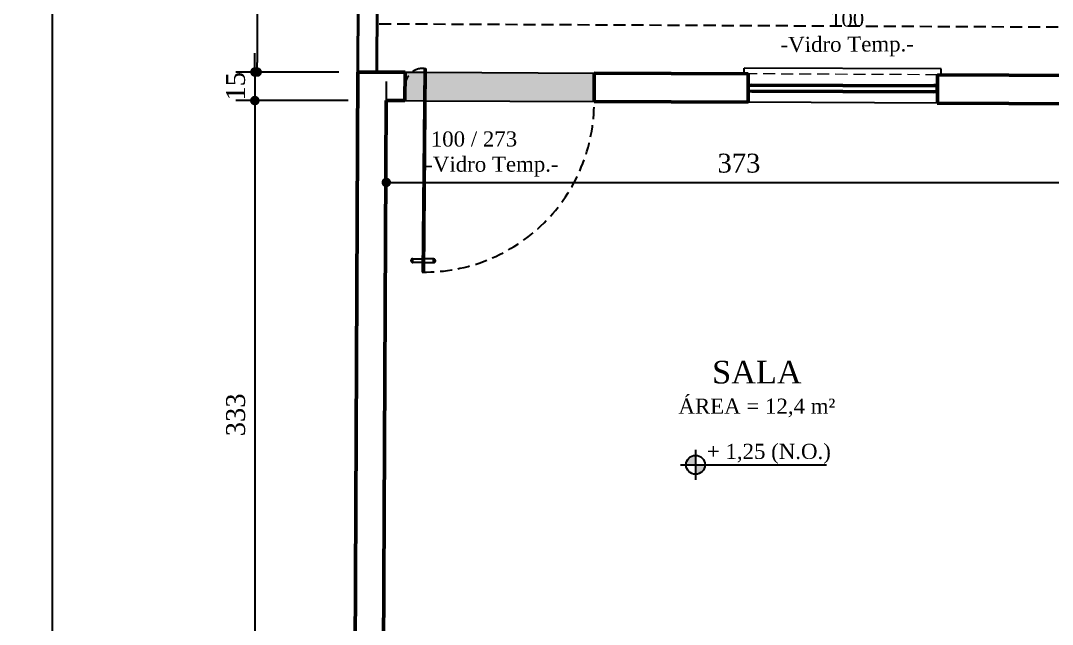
# Model space of a CAD drawing. Header units: millimetres. Extents: x 103208 to 171806, y -164 to 10038.
# Drawn here: x 107344 to 107890, y 6935 to 7254 of the extents above; entities that cross this region are included whole.
import ezdxf

# ---------------------------------------------------------------- set-up
doc = ezdxf.new("R2010")
doc.units = ezdxf.units.MM
doc.linetypes.add('HIDDEN', pattern=[9.525, 6.35, -3.175])
for name, color, linetype in [('ACESSORIOS', 2, 'Continuous'), ('COZINHA', 2, 'Continuous'), ('Hachuria - Moveis', 1, 'Continuous'), ('Piso', 55, 'Continuous'), ('PN010', 1, 'Continuous'), ('Portas-Cotas', 2, 'Continuous'), ('Portas-Projeção', 55, 'HIDDEN'), ('Projeção Janela - Viga', 1, 'HIDDEN'), ('Texto', 2, 'Continuous')]:
    doc.layers.add(name, color=color, linetype=linetype)
for name, color, linetype, lineweight in [('Hachura', 1, 'Continuous', 9), ('Moveis', 1, 'Continuous', 9), ('Parede Baixa', 5, 'Continuous', 50), ('Parede Corte', 4, 'Continuous', 40), ('Pisos Externos', 15, 'Continuous', 9), ('Portas - Janelas', 2, 'Continuous', 20), ('Projeção Janela', 15, 'HIDDEN', 9)]:
    doc.layers.add(name, color=color, linetype=linetype, lineweight=lineweight)
doc.styles.add('Valéria', font='romantic.ttf', dxfattribs={"height": 10})
doc.dimstyles.new('Cota - 50', dxfattribs={"dimtxt": 10, "dimasz": 5, "dimexe": 10, "dimexo": 20, "dimgap": 5, "dimtad": 1, "dimtxsty": 'Valéria', "dimblk": 'DOT', "dimcen": 0, "dimclrd": 12, "dimclre": 12, "dimclrt": 2, "dimazin": 2, "dimtfac": 1, "dimtix": 1, "dimtmove": 0, "dimatfit": 3, "dimldrblk": 'DOT', "dimfxl": 1, "dimarcsym": 0})

# ---------------------------------------------------------------- blocks, each defined once
blk = doc.blocks.new('_Dot')
at = {"color": 0, "linetype": 'ByBlock', "lineweight": -2}
blk.add_line((-0.5, 0), (-1, 0), dxfattribs=at)
at = {"color": 0, "linetype": 'ByBlock', "const_width": 0.5}
blk.add_lwpolyline([(-0.25, 0, 1), (0.25, 0, 1)], format="xyb", close=True, dxfattribs=at)
blk = doc.blocks.new('*D1097')
at = {"color": 12, "lineweight": -2, "transparency": 16777216}
for p, q in [((107504.8, 7725.11), (107350.93, 7725.11)), ((107360.93, 7720.11), (107360.93, 4968.15)), ((107491.64, 4963.15), (107350.93, 4963.15))]:
    blk.add_line(p, q, dxfattribs=at)
at = {"layer": 'Defpoints', "color": 0, "transparency": 16777216}
for p in [(107524.8, 7725.11, 9825), (107360.93, 4963.15), (107511.64, 4963.15, 9825)]:
    blk.add_point(p, dxfattribs=at)
at = {"color": 12, "lineweight": -2, "transparency": 16777216, "xscale": 5, "yscale": 5, "zscale": 5}
for p, rotation in [((107360.93, 7725.11), 90), ((107360.93, 4963.15), 270)]:
    blk.add_blockref('_Dot', p, dxfattribs=dict(at, rotation=rotation))
at = {"color": 2, "transparency": 16777216, "insert": (107350.78, 6344.13), "char_height": 10, "width": 46.8935, "attachment_point": 5, "rotation": 90, "style": 'Valéria'}
blk.add_mtext('2762', dxfattribs=at)
blk = doc.blocks.new('*D1155')
at = {"color": 12, "lineweight": -2, "transparency": 16777216}
for p, q in [((107468.04, 7232.11), (107468.04, 7237.11)), ((107502.43, 7227.11), (107458.04, 7227.11)), ((107468.04, 7227.11), (107468.04, 7212.01)), ((107517.36, 7212.01), (107458.04, 7212.01)), ((107468.04, 7207.01), (107468.04, 7202.01))]:
    blk.add_line(p, q, dxfattribs=at)
at = {"layer": 'Defpoints', "color": 0, "transparency": 16777216}
for p in [(107522.43, 7227.11, 9825), (107468.04, 7212.01), (107537.36, 7212.01, 9825)]:
    blk.add_point(p, dxfattribs=at)
at = {"color": 12, "lineweight": -2, "transparency": 16777216, "xscale": 5, "yscale": 5, "zscale": 5}
for p, rotation in [((107468.04, 7227.11), 270), ((107468.04, 7212.01), 90)]:
    blk.add_blockref('_Dot', p, dxfattribs=dict(at, rotation=rotation))
at = {"color": 2, "transparency": 16777216, "insert": (107457.85, 7219.56), "char_height": 10, "attachment_point": 5, "rotation": 90, "style": 'Valéria'}
blk.add_mtext('15', dxfattribs=at)
blk = doc.blocks.new('*D1225')
at = {"color": 12, "lineweight": -2, "transparency": 16777216}
for p, q in [((107537.5, 7222.01), (107537.5, 7158.75)), ((107910.28, 7190.23), (107910.28, 7158.75)), ((107542.5, 7168.75), (107905.28, 7168.75))]:
    blk.add_line(p, q, dxfattribs=at)
at = {"layer": 'Defpoints', "color": 0, "transparency": 16777216}
for p in [(107537.5, 7242.01, 9825), (107910.28, 7210.23, 9825), (107910.28, 7168.75)]:
    blk.add_point(p, dxfattribs=at)
at = {"color": 12, "lineweight": -2, "transparency": 16777216, "xscale": 5, "yscale": 5, "zscale": 5, "rotation": 180}
blk.add_blockref('_Dot', (107537.5, 7168.75), dxfattribs=at)
at = {"color": 12, "lineweight": -2, "transparency": 16777216, "xscale": 5, "yscale": 5, "zscale": 5}
blk.add_blockref('_Dot', (107910.28, 7168.75), dxfattribs=at)
at = {"color": 2, "transparency": 16777216, "insert": (107723.89, 7178.85), "char_height": 10, "attachment_point": 5, "style": 'Valéria'}
blk.add_mtext('373', dxfattribs=at)
blk = doc.blocks.new('*D1235')
at = {"color": 12, "lineweight": -2, "transparency": 16777216}
for p, q in [((107514.75, 7715.06), (107459.26, 7715.06)), ((107469.26, 7710.06), (107469.26, 7232.06)), ((107512.43, 7227.06), (107459.26, 7227.06))]:
    blk.add_line(p, q, dxfattribs=at)
at = {"layer": 'Defpoints', "color": 0, "transparency": 16777216}
for p in [(107534.75, 7715.06, 9825), (107469.26, 7227.06), (107532.43, 7227.06, 9825)]:
    blk.add_point(p, dxfattribs=at)
at = {"color": 12, "lineweight": -2, "transparency": 16777216, "xscale": 5, "yscale": 5, "zscale": 5}
for p, rotation in [((107469.26, 7715.06), 90), ((107469.26, 7227.06), 270)]:
    blk.add_blockref('_Dot', p, dxfattribs=dict(at, rotation=rotation))
at = {"color": 2, "transparency": 16777216, "insert": (107459.07, 7471.06), "char_height": 10, "attachment_point": 5, "rotation": 90, "style": 'Valéria'}
blk.add_mtext('503', dxfattribs=at)
blk = doc.blocks.new('*D1236')
at = {"color": 12, "lineweight": -2, "transparency": 16777216}
for p, q in [((107517.36, 7212.01), (107457.99, 7212.01)), ((107467.99, 7207.01), (107467.99, 6884.61)), ((107515.77, 6879.61), (107457.99, 6879.61))]:
    blk.add_line(p, q, dxfattribs=at)
at = {"layer": 'Defpoints', "color": 0, "transparency": 16777216}
for p in [(107537.36, 7212.01, 9825), (107467.99, 6879.61), (107535.77, 6879.61, 9825)]:
    blk.add_point(p, dxfattribs=at)
at = {"color": 12, "lineweight": -2, "transparency": 16777216, "xscale": 5, "yscale": 5, "zscale": 5}
for p, rotation in [((107467.99, 7212.01), 90), ((107467.99, 6879.61), 270)]:
    blk.add_blockref('_Dot', p, dxfattribs=dict(at, rotation=rotation))
at = {"color": 2, "transparency": 16777216, "insert": (107457.89, 7045.81), "char_height": 10, "attachment_point": 5, "rotation": 90, "style": 'Valéria'}
blk.add_mtext('333', dxfattribs=at)

msp = doc.modelspace()

# ---------------------------------------------------------------- hatches: boundary and pattern name
at = {"layer": 'Pisos Externos'}
h = msp.add_hatch(dxfattribs=at)
h.set_pattern_fill('AR-SAND', color=256, scale=0.05, angle=314.2322456)
h.set_pattern_definition([(351.7322456, (146821.9015, 14983.436), (1.69756073, 1.76431877), [0, -1.9304, 0, -2.159, 0, -2.06375]), (321.732246, (146821.9015, 14983.436), (4.13595725, 0.889715), [0, -1.0414, 0, -1.7399, 0, -0.66675]), (281.7322456, (146820.8118, 14984.5553), (2.76400551, -2.82878922), [0, -0.635, 0, -2.286, 0, -2.9845]), (271.732246, (146820.812, 14984.5553), (3.46182902, -1.9579679), [0, -0.3175, 0, -1.4986, 0, -1.7145])])
h.paths.add_polyline_path([(107547.35579, 7211.99234), (107547.42728, 7226.99217), (107647.42615, 7226.51553), (107647.35465, 7211.5157)])
at = {"layer": 'Portas - Janelas'}
h = msp.add_hatch(color=256, dxfattribs=at)
edge = h.paths.add_edge_path()
edge.add_arc((107700.96763, 7019.40167), 5, 90, 180)
edge.add_line((107695.96763, 7019.40167), (107700.96763, 7019.40167))
edge.add_line((107700.96763, 7019.40167), (107700.96763, 7024.40167))
edge = h.paths.add_edge_path()
edge.add_arc((107700.96763, 7019.40167), 5, 270, 360)
edge.add_line((107705.96763, 7019.40167), (107700.96763, 7019.40167))
edge.add_line((107700.96763, 7019.40167), (107700.96763, 7014.40167))

# ---------------------------------------------------------------- linework, layer by layer
msp.add_line((107640.28327, 7211.58031, 9825), (107640.28327, 7211.58031, 9825))
at = {"layer": 'ACESSORIOS'}
for p, q in [((107726.704, 7226.13765, 9825), (107726.70797, 7229.13708, 9825)), ((107830.82144, 7228.70927, 9825), (107726.70797, 7229.13708, 9825)), ((107828.81738, 7210.61984, 9825), (107728.81738, 7211.09649, 9825))]:
    msp.add_line(p, q, dxfattribs=at)
at = {"layer": 'COZINHA'}
msp.add_line((107830.81738, 7225.64139, 9825), (107830.82144, 7228.70927, 9825), dxfattribs=at)
at = {"layer": 'Hachura'}
for p, q in [((107728.81738, 7220.62769, 9825), (107730.74402, 7220.62787, 9825)), ((107728.81738, 7216.62769, 9825), (107730.74439, 7216.62787, 9825)), ((107729.24406, 7220.12773, 9825), (107730.74406, 7220.12787, 9825)), ((107729.24434, 7217.12773, 9825), (107729.24406, 7220.12773, 9825)), ((107729.24411, 7219.62773, 9825), (107828.34932, 7219.27013, 9825)), ((107729.2443, 7217.62773, 9825), (107828.3495, 7217.27013, 9825)), ((107729.24434, 7217.12773, 9825), (107730.74434, 7217.12787, 9825))]:
    msp.add_line(p, q, dxfattribs=at)
at = {"layer": 'Hachuria - Moveis'}
for p, q in [((107828.81738, 7220.27018, 9825), (107826.84923, 7220.26999, 9825)), ((107828.34927, 7219.77013, 9825), (107826.84927, 7219.76999, 9825)), ((107828.34955, 7216.77013, 9825), (107826.84955, 7216.76999, 9825)), ((107828.81738, 7216.27018, 9825), (107826.8496, 7216.26999, 9825)), ((107828.34955, 7216.77013, 9825), (107828.34927, 7219.77013, 9825))]:
    msp.add_line(p, q, dxfattribs=at)
msp.add_circle((107700.96763, 7019.40167), 5, dxfattribs=at)
at = {"layer": 'Moveis'}
for p, q in [((107730.74402, 7220.62787, 9825), (107730.74406, 7220.12787, 9825)), ((107730.74434, 7217.12787, 9825), (107730.74439, 7216.62787, 9825)), ((107826.84923, 7220.26999, 9825), (107826.84927, 7219.76999, 9825)), ((107826.84955, 7216.76999, 9825), (107826.8496, 7216.26999, 9825))]:
    msp.add_line(p, q, dxfattribs=at)
at = {"layer": 'Parede Baixa'}
for p, q in [((107522.42757, 7227.11133, 9825), (107516.27527, 5936.3749, 9825)), ((107522.42757, 7227.11133, 9825), (107547.42728, 7226.99217, 9825)), ((107547.35564, 7211.96143, 9825), (107547.42728, 7226.99217, 9825)), ((107647.42615, 7226.51553, 9825), (107647.3545, 7211.48479, 9825)), ((107647.42615, 7226.51553, 9825), (107728.81738, 7226.12758, 9825)), ((107728.81738, 7211.09649, 9825), (107728.81738, 7226.12758, 9825)), ((107828.81738, 7225.65093, 9825), (108085.34956, 7224.42816, 9825)), ((107828.81738, 7210.61984, 9825), (107828.81738, 7225.65093, 9825)), ((107537.35575, 7212.0091, 9825), (107534.61416, 6636.82944, 9825)), ((107537.35575, 7212.0091, 9825), (107547.35564, 7211.96143, 9825)), ((107537.35575, 7212.0091, 9825), (107547.35564, 7211.96143, 9825)), ((107640.28385, 7211.5494, 9825), (107640.28312, 7211.5494, 9825)), ((107647.35485, 7211.48479, 9825), (107728.81738, 7211.09649, 9825)), ((107828.74574, 7210.62019, 9825), (107910.27991, 7210.23155, 9825))]:
    msp.add_line(p, q, dxfattribs=at)
at = {"layer": 'Parede Corte', "elevation": 9825}
for points in [[(107522.42757, 7227.11133), (107524.80129, 7725.11111), (107558.71741, 7725.02797)], [(107532.42746, 7227.06367), (107534.75362, 7715.08668), (107558.69289, 7715.028)]]:
    msp.add_lwpolyline(points, dxfattribs=at)
at = {"layer": 'Piso'}
for p, q in [((107547.42728, 7226.99217, 9825), (107557.41831, 7226.94455, 9825)), ((107558.41831, 7226.93978, 9825), (107647.42615, 7226.51553, 9825)), ((107730.74402, 7220.62787, 9825), (107826.84923, 7220.26999, 9825)), ((107730.74406, 7220.12787, 9825), (107826.84927, 7219.76999, 9825)), ((107730.74434, 7217.12787, 9825), (107826.84955, 7216.76999, 9825)), ((107730.74439, 7216.62787, 9825), (107826.8496, 7216.26999, 9825))]:
    msp.add_line(p, q, dxfattribs=at)
at = {"layer": 'PN010'}
for p, q in [((107557.4367, 7228.94448, 9825), (107556.44715, 7121.33785, 9825)), ((107557.4367, 7228.94448, 9825), (107558.4367, 7228.93972, 9825)), ((107558.4367, 7228.93972, 9825), (107557.4471, 7121.32865, 9825)), ((107547.35564, 7211.96143, 9825), (107557.28009, 7211.91413, 9825)), ((107558.28009, 7211.90936, 9825), (107647.3545, 7211.48479, 9825)), ((107551.49313, 7126.35615, 9825), (107551.50249, 7128.35612, 9825)), ((107551.50249, 7128.35612, 9825), (107556.50243, 7128.33275, 9825)), ((107562.50406, 7128.30469, 9825), (107557.50412, 7128.32807, 9825)), ((107562.49471, 7126.30471, 9825), (107562.50406, 7128.30469, 9825)), ((107556.49308, 7126.33277, 9825), (107551.49313, 7126.35615, 9825)), ((107557.49477, 7126.32809, 9825), (107562.49471, 7126.30471, 9825)), ((107556.44715, 7121.33785, 9825), (107557.4471, 7121.32831, 9825)), ((107700.96763, 7027.40167), (107700.96763, 7011.40167)), ((107692.96763, 7019.40167), (107770.19739, 7019.40167))]:
    msp.add_line(p, q, dxfattribs=at)
for centre, start, end in [((107551.49781, 7127.35614, 9825), 89.7321285, 269.7321285), ((107562.49939, 7127.3047, 9825), 269.7321285, 89.7321285)]:
    msp.add_arc(centre, 1, start, end, dxfattribs=at)
at = {"layer": 'Portas-Projeção'}
for centre, radius, start, end in [((107556.69345, 7219.7057, 9825), 9.26863, 85.4005154, 181.3206275), ((107557.77091, 7210.91383, 9825), 89.58576, 269.1533358, 0.3849381)]:
    msp.add_arc(centre, radius, start, end, dxfattribs=at)
at = {"layer": 'Projeção Janela'}
msp.add_line((107828.81738, 7225.65093, 9825), (107728.81738, 7226.12758, 9825), dxfattribs=at)
at = {"layer": 'Projeção Janela - Viga'}
msp.add_line((107533.79943, 7252.65104, 19650), (108086.72154, 7250.01554, 19650), dxfattribs=at)

# ---------------------------------------------------------------- texts
at = {"layer": 'Portas-Cotas', "insert": (107705.96021, 7272.08331), "char_height": 8, "attachment_point": 1, "rotation": 0.3356344, "style": 'Valéria'}
msp.add_mtext_dynamic_manual_height_columns('\\pxqc;{\\L100 / 173\\P}100\\P-Vidro Temp.-', width=150, gutter_width=50, heights=[0], dxfattribs=at)
at = {"layer": 'Portas-Cotas', "insert": (107593.32142, 7183.74526), "char_height": 8, "attachment_point": 5, "rotation": 0.0952927, "style": 'Valéria'}
msp.add_mtext('\\pxi-2.3669;100 / 273\\P\\pi0;-Vidro Temp.-', dxfattribs=at)
at = {"layer": 'Portas-Cotas', "insert": (107733.37686, 7074.41065), "char_height": 12, "attachment_point": 2, "style": 'Valéria'}
msp.add_mtext('SALA\\P{\\H0.6667x;ÁREA = 12,4 m²}', dxfattribs=at)
at = {"layer": 'Texto', "insert": (107706.93111, 7030.50818), "char_height": 8, "attachment_point": 1, "style": 'Valéria'}
msp.add_mtext('+ 1,25 (N.O.)', dxfattribs=at)

# ---------------------------------------------------------------- dimensions: what is measured, and where the dimension line sits
for base, p1, p2, text, picture, middle in [((107360.928, 4963.1452), (107524.80129, 7725.11111, 9825), (107511.63637, 4963.1452, 9825), '2762', '*D1097', (107350.78007, 6344.12815)), ((107469.26253, 7227.06367), (107534.75348, 7715.05734, 9825), (107532.42746, 7227.06367, 9825), '503', '*D1235', (107459.07023, 7471.06051)), ((107467.98989, 6879.61042), (107537.35575, 7212.0091, 9825), (107535.77138, 6879.61042, 9825), '333', '*D1236', (107457.88634, 7045.80976))]:
    dim = msp.add_linear_dim(base=base, p1=p1, p2=p2, angle=90, text=text, dimstyle='Cota - 50')
    dim.commit()
    dim.dimension.update_dxf_attribs({"geometry": picture, "text_midpoint": middle})
dim = msp.add_linear_dim(base=(107468.03849, 7212.0091), p1=(107522.42757, 7227.11133, 9825), p2=(107537.35575, 7212.0091, 9825), angle=90, text='15', dimstyle='Cota - 50', override={"dimtmove": 1})
dim.commit()
dim.dimension.update_dxf_attribs({"geometry": '*D1155', "text_midpoint": (107457.84618, 7219.56022)})
dim = msp.add_linear_dim(base=(107910.27991, 7168.74639), p1=(107537.49875, 7242.00876, 9825), p2=(107910.27991, 7210.23155, 9825), text='373', dimstyle='Cota - 50')
dim.commit()
dim.dimension.update_dxf_attribs({"geometry": '*D1225', "text_midpoint": (107723.88933, 7178.84994)})

doc.saveas('drawing.dxf')
